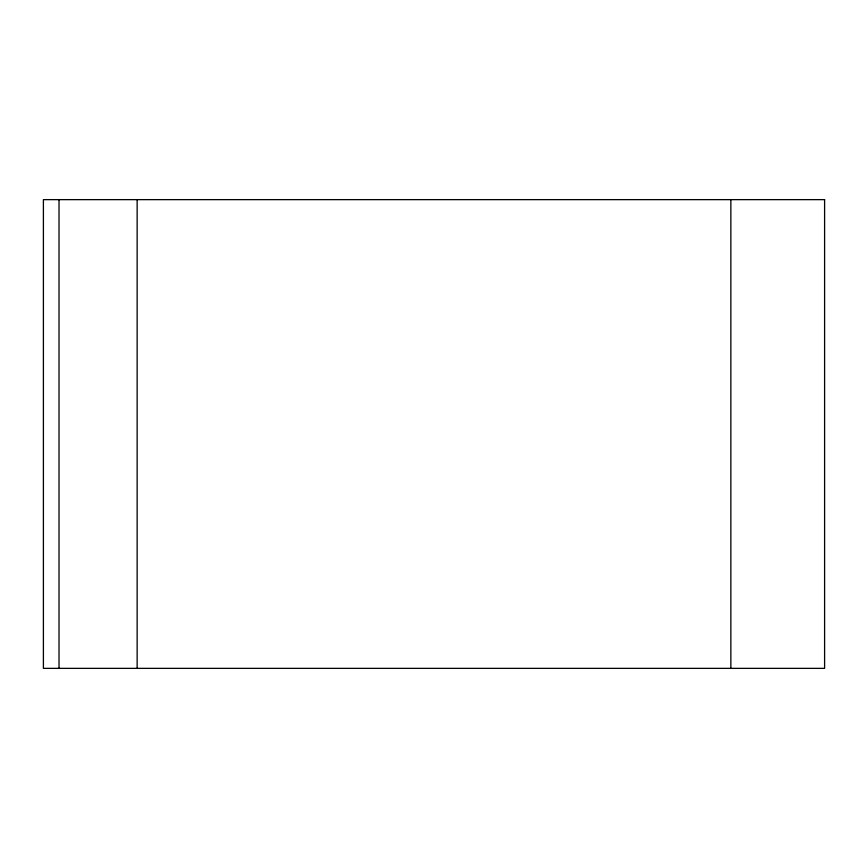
<?xml version="1.0" encoding="UTF-8"?>
<svg xmlns="http://www.w3.org/2000/svg" width="868" height="868" viewBox="0 0 868 868"><rect width="100%" height="100%" fill="white"/><g stroke="black" fill="none" stroke-linecap="round" stroke-linejoin="round"><path stroke-width="1.3" d="M730.856 199.64L730.856 668.36M137.144 199.64L137.144 668.36M59.024 199.64L59.024 668.36M824.6 199.64L43.4 199.64L43.4 668.36L824.6 668.36L824.6 199.64"/></g></svg>
